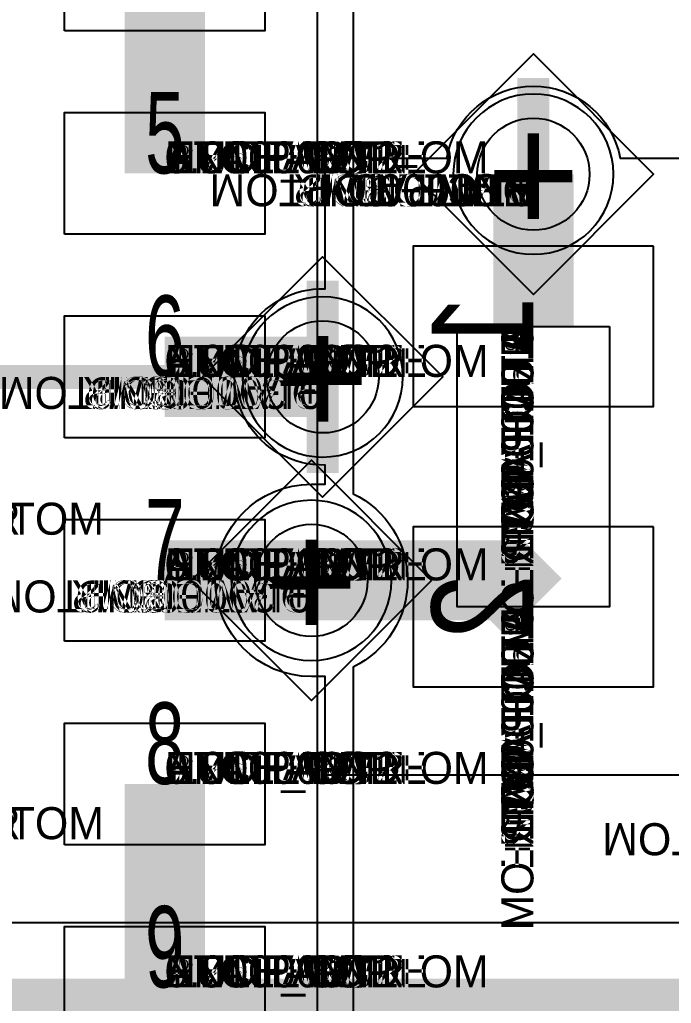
# Model space of a CAD drawing. Extents: x 0 to 323, y 0 to 320.
# Drawn here: x 26.91 to 30.97, y 187.98 to 194.12 of the extents above; entities that cross this region are included whole.
import ezdxf
from ezdxf.enums import TextEntityAlignment as Align

# ---------------------------------------------------------------- set-up
doc = ezdxf.new("R2010")
doc.units = 0
doc.header["$MEASUREMENT"] = 0
doc.layers.get('0').update_dxf_attribs({"linetype": 'CONTINUOUS'})
for name, color, linetype in [('CDN_FIGURES', 7, 'CONTINUOUS'), ('ETCH_BOTTOM', 7, 'CONTINUOUS'), ('ETCH_GND', 3, 'CONTINUOUS'), ('ETCH_INT1', 4, 'CONTINUOUS'), ('ETCH_INT2', 5, 'CONTINUOUS'), ('ETCH_PWR', 6, 'CONTINUOUS'), ('ETCH_TOP', 2, 'CONTINUOUS'), ('MANUFACTURING_NCLEGEND-1-6', 8, 'CONTINUOUS'), ('PACKAGE_GEOMETRY_ASSEMBLY_TOP', 11, 'CONTINUOUS'), ('PACKAGE_GEOMETRY_PIN_NUMBER', 9, 'CONTINUOUS')]:
    doc.layers.add(name, color=color, linetype=linetype)

# ---------------------------------------------------------------- blocks, each defined once
blk = doc.blocks.new('PAD_INFO')
for tag in ['SHAPE_TYPE', 'PAD_HEIGHT', 'PAD_LAYER', 'PAD_TYPE', 'PAD_WIDTH']:
    blk.add_attdef(tag, (0, 0), '', height=0.2)
at = {"flags": 2}
blk.add_attdef('CDN_TYPE', (0, 0), '', height=0.2, dxfattribs=at)
blk = doc.blocks.new('DRILL_INFO')
at = {"flags": 2}
blk.add_attdef('CDN_TYPE', (0, 0), '', height=0.2, dxfattribs=at)
for tag in ['FSHAPE', 'FCHAR', 'DRILL_HEIGHT', 'DIAMETER', 'PLATED', 'DRILL_WIDTH']:
    blk.add_attdef(tag, (0, 0), '', height=0.2)
blk = doc.blocks.new('VIA0700X0300')
at = {"layer": 'ETCH_BOTTOM'}
blk.add_circle((0, 0), 0.35, dxfattribs=at)
at = {"layer": 'ETCH_GND'}
blk.add_circle((0, 0), 0.35, dxfattribs=at)
at = {"layer": 'ETCH_INT1'}
blk.add_circle((0, 0), 0.35, dxfattribs=at)
at = {"layer": 'ETCH_INT2'}
blk.add_circle((0, 0), 0.35, dxfattribs=at)
at = {"layer": 'ETCH_PWR'}
blk.add_circle((0, 0), 0.35, dxfattribs=at)
at = {"layer": 'ETCH_TOP'}
blk.add_circle((0, 0), 0.35, dxfattribs=at)
ref = blk.add_blockref('PAD_INFO', (0, 0))
ref.add_attrib('PAD_LAYER', 'ETCH_TOP', (0, 0), dxfattribs={"height": 0.2})
ref.add_attrib('SHAPE_TYPE', 'NULL', (0, 0), dxfattribs={"height": 0.2})
ref.add_attrib('PAD_TYPE', 'ANTIPAD', (0, 0), dxfattribs={"height": 0.2})
ref.add_attrib('PAD_WIDTH', '0.000000', (0, 0), dxfattribs={"height": 0.2})
ref.add_attrib('PAD_HEIGHT', '0.000000', (0, 0), dxfattribs={"height": 0.2})
ref = blk.add_blockref('PAD_INFO', (0, 0))
ref.add_attrib('PAD_LAYER', 'ETCH_GND', (0, 0), dxfattribs={"height": 0.2})
ref.add_attrib('SHAPE_TYPE', 'NULL', (0, 0), dxfattribs={"height": 0.2})
ref.add_attrib('PAD_TYPE', 'ANTIPAD', (0, 0), dxfattribs={"height": 0.2})
ref.add_attrib('PAD_WIDTH', '0.000000', (0, 0), dxfattribs={"height": 0.2})
ref.add_attrib('PAD_HEIGHT', '0.000000', (0, 0), dxfattribs={"height": 0.2})
ref = blk.add_blockref('PAD_INFO', (0, 0))
ref.add_attrib('PAD_LAYER', 'ETCH_INT1', (0, 0), dxfattribs={"height": 0.2})
ref.add_attrib('SHAPE_TYPE', 'NULL', (0, 0), dxfattribs={"height": 0.2})
ref.add_attrib('PAD_TYPE', 'ANTIPAD', (0, 0), dxfattribs={"height": 0.2})
ref.add_attrib('PAD_WIDTH', '0.000000', (0, 0), dxfattribs={"height": 0.2})
ref.add_attrib('PAD_HEIGHT', '0.000000', (0, 0), dxfattribs={"height": 0.2})
ref = blk.add_blockref('PAD_INFO', (0, 0))
ref.add_attrib('PAD_LAYER', 'ETCH_INT2', (0, 0), dxfattribs={"height": 0.2})
ref.add_attrib('SHAPE_TYPE', 'NULL', (0, 0), dxfattribs={"height": 0.2})
ref.add_attrib('PAD_TYPE', 'ANTIPAD', (0, 0), dxfattribs={"height": 0.2})
ref.add_attrib('PAD_WIDTH', '0.000000', (0, 0), dxfattribs={"height": 0.2})
ref.add_attrib('PAD_HEIGHT', '0.000000', (0, 0), dxfattribs={"height": 0.2})
ref = blk.add_blockref('PAD_INFO', (0, 0))
ref.add_attrib('PAD_LAYER', 'ETCH_PWR', (0, 0), dxfattribs={"height": 0.2})
ref.add_attrib('SHAPE_TYPE', 'NULL', (0, 0), dxfattribs={"height": 0.2})
ref.add_attrib('PAD_TYPE', 'ANTIPAD', (0, 0), dxfattribs={"height": 0.2})
ref.add_attrib('PAD_WIDTH', '0.000000', (0, 0), dxfattribs={"height": 0.2})
ref.add_attrib('PAD_HEIGHT', '0.000000', (0, 0), dxfattribs={"height": 0.2})
ref = blk.add_blockref('PAD_INFO', (0, 0))
ref.add_attrib('PAD_LAYER', 'ETCH_BOTTOM', (0, 0), dxfattribs={"height": 0.2})
ref.add_attrib('SHAPE_TYPE', 'NULL', (0, 0), dxfattribs={"height": 0.2})
ref.add_attrib('PAD_TYPE', 'ANTIPAD', (0, 0), dxfattribs={"height": 0.2})
ref.add_attrib('PAD_WIDTH', '0.000000', (0, 0), dxfattribs={"height": 0.2})
ref.add_attrib('PAD_HEIGHT', '0.000000', (0, 0), dxfattribs={"height": 0.2})
ref = blk.add_blockref('PAD_INFO', (0, 0))
ref.add_attrib('PAD_LAYER', 'ETCH_TOP', (0, 0), dxfattribs={"height": 0.2})
ref.add_attrib('SHAPE_TYPE', 'NULL', (0, 0), dxfattribs={"height": 0.2})
ref.add_attrib('PAD_TYPE', 'THERMAL', (0, 0), dxfattribs={"height": 0.2})
ref.add_attrib('PAD_WIDTH', '0.000000', (0, 0), dxfattribs={"height": 0.2})
ref.add_attrib('PAD_HEIGHT', '0.000000', (0, 0), dxfattribs={"height": 0.2})
ref = blk.add_blockref('PAD_INFO', (0, 0))
ref.add_attrib('PAD_LAYER', 'ETCH_GND', (0, 0), dxfattribs={"height": 0.2})
ref.add_attrib('SHAPE_TYPE', 'NULL', (0, 0), dxfattribs={"height": 0.2})
ref.add_attrib('PAD_TYPE', 'THERMAL', (0, 0), dxfattribs={"height": 0.2})
ref.add_attrib('PAD_WIDTH', '0.000000', (0, 0), dxfattribs={"height": 0.2})
ref.add_attrib('PAD_HEIGHT', '0.000000', (0, 0), dxfattribs={"height": 0.2})
ref = blk.add_blockref('PAD_INFO', (0, 0))
ref.add_attrib('PAD_LAYER', 'ETCH_INT1', (0, 0), dxfattribs={"height": 0.2})
ref.add_attrib('SHAPE_TYPE', 'NULL', (0, 0), dxfattribs={"height": 0.2})
ref.add_attrib('PAD_TYPE', 'THERMAL', (0, 0), dxfattribs={"height": 0.2})
ref.add_attrib('PAD_WIDTH', '0.000000', (0, 0), dxfattribs={"height": 0.2})
ref.add_attrib('PAD_HEIGHT', '0.000000', (0, 0), dxfattribs={"height": 0.2})
ref = blk.add_blockref('PAD_INFO', (0, 0))
ref.add_attrib('PAD_LAYER', 'ETCH_INT2', (0, 0), dxfattribs={"height": 0.2})
ref.add_attrib('SHAPE_TYPE', 'NULL', (0, 0), dxfattribs={"height": 0.2})
ref.add_attrib('PAD_TYPE', 'THERMAL', (0, 0), dxfattribs={"height": 0.2})
ref.add_attrib('PAD_WIDTH', '0.000000', (0, 0), dxfattribs={"height": 0.2})
ref.add_attrib('PAD_HEIGHT', '0.000000', (0, 0), dxfattribs={"height": 0.2})
ref = blk.add_blockref('PAD_INFO', (0, 0))
ref.add_attrib('PAD_LAYER', 'ETCH_PWR', (0, 0), dxfattribs={"height": 0.2})
ref.add_attrib('SHAPE_TYPE', 'NULL', (0, 0), dxfattribs={"height": 0.2})
ref.add_attrib('PAD_TYPE', 'THERMAL', (0, 0), dxfattribs={"height": 0.2})
ref.add_attrib('PAD_WIDTH', '0.000000', (0, 0), dxfattribs={"height": 0.2})
ref.add_attrib('PAD_HEIGHT', '0.000000', (0, 0), dxfattribs={"height": 0.2})
ref = blk.add_blockref('PAD_INFO', (0, 0))
ref.add_attrib('PAD_LAYER', 'ETCH_BOTTOM', (0, 0), dxfattribs={"height": 0.2})
ref.add_attrib('SHAPE_TYPE', 'NULL', (0, 0), dxfattribs={"height": 0.2})
ref.add_attrib('PAD_TYPE', 'THERMAL', (0, 0), dxfattribs={"height": 0.2})
ref.add_attrib('PAD_WIDTH', '0.000000', (0, 0), dxfattribs={"height": 0.2})
ref.add_attrib('PAD_HEIGHT', '0.000000', (0, 0), dxfattribs={"height": 0.2})
ref = blk.add_blockref('PAD_INFO', (0, 0))
ref.add_attrib('PAD_LAYER', 'ETCH_TOP', (0, 0), dxfattribs={"height": 0.2})
ref.add_attrib('SHAPE_TYPE', 'CIRCLE', (0, 0), dxfattribs={"height": 0.2})
ref.add_attrib('PAD_TYPE', 'REGULAR', (0, 0), dxfattribs={"height": 0.2})
ref.add_attrib('PAD_WIDTH', '0.700000', (0, 0), dxfattribs={"height": 0.2})
ref.add_attrib('PAD_HEIGHT', '0.700000', (0, 0), dxfattribs={"height": 0.2})
ref = blk.add_blockref('PAD_INFO', (0, 0))
ref.add_attrib('PAD_LAYER', 'ETCH_GND', (0, 0), dxfattribs={"height": 0.2})
ref.add_attrib('SHAPE_TYPE', 'CIRCLE', (0, 0), dxfattribs={"height": 0.2})
ref.add_attrib('PAD_TYPE', 'REGULAR', (0, 0), dxfattribs={"height": 0.2})
ref.add_attrib('PAD_WIDTH', '0.700000', (0, 0), dxfattribs={"height": 0.2})
ref.add_attrib('PAD_HEIGHT', '0.700000', (0, 0), dxfattribs={"height": 0.2})
ref = blk.add_blockref('PAD_INFO', (0, 0))
ref.add_attrib('PAD_LAYER', 'ETCH_INT1', (0, 0), dxfattribs={"height": 0.2})
ref.add_attrib('SHAPE_TYPE', 'CIRCLE', (0, 0), dxfattribs={"height": 0.2})
ref.add_attrib('PAD_TYPE', 'REGULAR', (0, 0), dxfattribs={"height": 0.2})
ref.add_attrib('PAD_WIDTH', '0.700000', (0, 0), dxfattribs={"height": 0.2})
ref.add_attrib('PAD_HEIGHT', '0.700000', (0, 0), dxfattribs={"height": 0.2})
ref = blk.add_blockref('PAD_INFO', (0, 0))
ref.add_attrib('PAD_LAYER', 'ETCH_INT2', (0, 0), dxfattribs={"height": 0.2})
ref.add_attrib('SHAPE_TYPE', 'CIRCLE', (0, 0), dxfattribs={"height": 0.2})
ref.add_attrib('PAD_TYPE', 'REGULAR', (0, 0), dxfattribs={"height": 0.2})
ref.add_attrib('PAD_WIDTH', '0.700000', (0, 0), dxfattribs={"height": 0.2})
ref.add_attrib('PAD_HEIGHT', '0.700000', (0, 0), dxfattribs={"height": 0.2})
ref = blk.add_blockref('PAD_INFO', (0, 0))
ref.add_attrib('PAD_LAYER', 'ETCH_PWR', (0, 0), dxfattribs={"height": 0.2})
ref.add_attrib('SHAPE_TYPE', 'CIRCLE', (0, 0), dxfattribs={"height": 0.2})
ref.add_attrib('PAD_TYPE', 'REGULAR', (0, 0), dxfattribs={"height": 0.2})
ref.add_attrib('PAD_WIDTH', '0.700000', (0, 0), dxfattribs={"height": 0.2})
ref.add_attrib('PAD_HEIGHT', '0.700000', (0, 0), dxfattribs={"height": 0.2})
ref = blk.add_blockref('PAD_INFO', (0, 0))
ref.add_attrib('PAD_LAYER', 'ETCH_BOTTOM', (0, 0), dxfattribs={"height": 0.2})
ref.add_attrib('SHAPE_TYPE', 'CIRCLE', (0, 0), dxfattribs={"height": 0.2})
ref.add_attrib('PAD_TYPE', 'REGULAR', (0, 0), dxfattribs={"height": 0.2})
ref.add_attrib('PAD_WIDTH', '0.700000', (0, 0), dxfattribs={"height": 0.2})
ref.add_attrib('PAD_HEIGHT', '0.700000', (0, 0), dxfattribs={"height": 0.2})
ref = blk.add_blockref('DRILL_INFO', (0, 0))
ref.add_attrib('DIAMETER', '0.300000', (0, 0), dxfattribs={"height": 0.2})
ref.add_attrib('PLATED', 'PLATED', (0, 0), dxfattribs={"height": 0.2})
ref.add_attrib('FSHAPE', 'DIAMOND', (0, 0), dxfattribs={"height": 0.2})
ref.add_attrib('FCHAR', '+', (0, 0), dxfattribs={"height": 0.2})
ref.add_attrib('DRILL_WIDTH', '1.500000', (0, 0), dxfattribs={"height": 0.2})
ref.add_attrib('DRILL_HEIGHT', '1.500000', (0, 0), dxfattribs={"height": 0.2})
for tag in ['CDN_TYPE', 'PIN']:
    blk.add_attdef(tag, (0, 0), '', height=0.2)
at = {"flags": 2}
for tag in ['PSTKNAME', 'BBV']:
    blk.add_attdef(tag, (0, 0), '', height=0.2, dxfattribs=at)
blk = doc.blocks.new('FIGURE_DIAMOND')
at = {"layer": 'CDN_FIGURES'}
blk.add_lwpolyline([(-0.5, 0), (0, 0.5), (0.5, 0), (0, -0.5)], close=True, dxfattribs=at)
blk = doc.blocks.new('RC1000X1500TS')
at = {"layer": 'ETCH_TOP'}
blk.add_lwpolyline([(-0.5, -0.75), (-0.5, 0.75), (0.5, 0.75), (0.5, -0.75)], close=True, dxfattribs=at)
ref = blk.add_blockref('PAD_INFO', (0, 0))
ref.add_attrib('PAD_LAYER', 'ETCH_TOP', (0, 0), dxfattribs={"height": 0.2})
ref.add_attrib('SHAPE_TYPE', 'NULL', (0, 0), dxfattribs={"height": 0.2})
ref.add_attrib('PAD_TYPE', 'ANTIPAD', (0, 0), dxfattribs={"height": 0.2})
ref.add_attrib('PAD_WIDTH', '0.000000', (0, 0), dxfattribs={"height": 0.2})
ref.add_attrib('PAD_HEIGHT', '0.000000', (0, 0), dxfattribs={"height": 0.2})
ref = blk.add_blockref('PAD_INFO', (0, 0))
ref.add_attrib('PAD_LAYER', 'ETCH_GND', (0, 0), dxfattribs={"height": 0.2})
ref.add_attrib('SHAPE_TYPE', 'NULL', (0, 0), dxfattribs={"height": 0.2})
ref.add_attrib('PAD_TYPE', 'ANTIPAD', (0, 0), dxfattribs={"height": 0.2})
ref.add_attrib('PAD_WIDTH', '0.000000', (0, 0), dxfattribs={"height": 0.2})
ref.add_attrib('PAD_HEIGHT', '0.000000', (0, 0), dxfattribs={"height": 0.2})
ref = blk.add_blockref('PAD_INFO', (0, 0))
ref.add_attrib('PAD_LAYER', 'ETCH_INT1', (0, 0), dxfattribs={"height": 0.2})
ref.add_attrib('SHAPE_TYPE', 'NULL', (0, 0), dxfattribs={"height": 0.2})
ref.add_attrib('PAD_TYPE', 'ANTIPAD', (0, 0), dxfattribs={"height": 0.2})
ref.add_attrib('PAD_WIDTH', '0.000000', (0, 0), dxfattribs={"height": 0.2})
ref.add_attrib('PAD_HEIGHT', '0.000000', (0, 0), dxfattribs={"height": 0.2})
ref = blk.add_blockref('PAD_INFO', (0, 0))
ref.add_attrib('PAD_LAYER', 'ETCH_INT2', (0, 0), dxfattribs={"height": 0.2})
ref.add_attrib('SHAPE_TYPE', 'NULL', (0, 0), dxfattribs={"height": 0.2})
ref.add_attrib('PAD_TYPE', 'ANTIPAD', (0, 0), dxfattribs={"height": 0.2})
ref.add_attrib('PAD_WIDTH', '0.000000', (0, 0), dxfattribs={"height": 0.2})
ref.add_attrib('PAD_HEIGHT', '0.000000', (0, 0), dxfattribs={"height": 0.2})
ref = blk.add_blockref('PAD_INFO', (0, 0))
ref.add_attrib('PAD_LAYER', 'ETCH_PWR', (0, 0), dxfattribs={"height": 0.2})
ref.add_attrib('SHAPE_TYPE', 'NULL', (0, 0), dxfattribs={"height": 0.2})
ref.add_attrib('PAD_TYPE', 'ANTIPAD', (0, 0), dxfattribs={"height": 0.2})
ref.add_attrib('PAD_WIDTH', '0.000000', (0, 0), dxfattribs={"height": 0.2})
ref.add_attrib('PAD_HEIGHT', '0.000000', (0, 0), dxfattribs={"height": 0.2})
ref = blk.add_blockref('PAD_INFO', (0, 0))
ref.add_attrib('PAD_LAYER', 'ETCH_BOTTOM', (0, 0), dxfattribs={"height": 0.2})
ref.add_attrib('SHAPE_TYPE', 'NULL', (0, 0), dxfattribs={"height": 0.2})
ref.add_attrib('PAD_TYPE', 'ANTIPAD', (0, 0), dxfattribs={"height": 0.2})
ref.add_attrib('PAD_WIDTH', '0.000000', (0, 0), dxfattribs={"height": 0.2})
ref.add_attrib('PAD_HEIGHT', '0.000000', (0, 0), dxfattribs={"height": 0.2})
ref = blk.add_blockref('PAD_INFO', (0, 0))
ref.add_attrib('PAD_LAYER', 'ETCH_TOP', (0, 0), dxfattribs={"height": 0.2})
ref.add_attrib('SHAPE_TYPE', 'NULL', (0, 0), dxfattribs={"height": 0.2})
ref.add_attrib('PAD_TYPE', 'THERMAL', (0, 0), dxfattribs={"height": 0.2})
ref.add_attrib('PAD_WIDTH', '0.000000', (0, 0), dxfattribs={"height": 0.2})
ref.add_attrib('PAD_HEIGHT', '0.000000', (0, 0), dxfattribs={"height": 0.2})
ref = blk.add_blockref('PAD_INFO', (0, 0))
ref.add_attrib('PAD_LAYER', 'ETCH_GND', (0, 0), dxfattribs={"height": 0.2})
ref.add_attrib('SHAPE_TYPE', 'NULL', (0, 0), dxfattribs={"height": 0.2})
ref.add_attrib('PAD_TYPE', 'THERMAL', (0, 0), dxfattribs={"height": 0.2})
ref.add_attrib('PAD_WIDTH', '0.000000', (0, 0), dxfattribs={"height": 0.2})
ref.add_attrib('PAD_HEIGHT', '0.000000', (0, 0), dxfattribs={"height": 0.2})
ref = blk.add_blockref('PAD_INFO', (0, 0))
ref.add_attrib('PAD_LAYER', 'ETCH_INT1', (0, 0), dxfattribs={"height": 0.2})
ref.add_attrib('SHAPE_TYPE', 'NULL', (0, 0), dxfattribs={"height": 0.2})
ref.add_attrib('PAD_TYPE', 'THERMAL', (0, 0), dxfattribs={"height": 0.2})
ref.add_attrib('PAD_WIDTH', '0.000000', (0, 0), dxfattribs={"height": 0.2})
ref.add_attrib('PAD_HEIGHT', '0.000000', (0, 0), dxfattribs={"height": 0.2})
ref = blk.add_blockref('PAD_INFO', (0, 0))
ref.add_attrib('PAD_LAYER', 'ETCH_INT2', (0, 0), dxfattribs={"height": 0.2})
ref.add_attrib('SHAPE_TYPE', 'NULL', (0, 0), dxfattribs={"height": 0.2})
ref.add_attrib('PAD_TYPE', 'THERMAL', (0, 0), dxfattribs={"height": 0.2})
ref.add_attrib('PAD_WIDTH', '0.000000', (0, 0), dxfattribs={"height": 0.2})
ref.add_attrib('PAD_HEIGHT', '0.000000', (0, 0), dxfattribs={"height": 0.2})
ref = blk.add_blockref('PAD_INFO', (0, 0))
ref.add_attrib('PAD_LAYER', 'ETCH_PWR', (0, 0), dxfattribs={"height": 0.2})
ref.add_attrib('SHAPE_TYPE', 'NULL', (0, 0), dxfattribs={"height": 0.2})
ref.add_attrib('PAD_TYPE', 'THERMAL', (0, 0), dxfattribs={"height": 0.2})
ref.add_attrib('PAD_WIDTH', '0.000000', (0, 0), dxfattribs={"height": 0.2})
ref.add_attrib('PAD_HEIGHT', '0.000000', (0, 0), dxfattribs={"height": 0.2})
ref = blk.add_blockref('PAD_INFO', (0, 0))
ref.add_attrib('PAD_LAYER', 'ETCH_BOTTOM', (0, 0), dxfattribs={"height": 0.2})
ref.add_attrib('SHAPE_TYPE', 'NULL', (0, 0), dxfattribs={"height": 0.2})
ref.add_attrib('PAD_TYPE', 'THERMAL', (0, 0), dxfattribs={"height": 0.2})
ref.add_attrib('PAD_WIDTH', '0.000000', (0, 0), dxfattribs={"height": 0.2})
ref.add_attrib('PAD_HEIGHT', '0.000000', (0, 0), dxfattribs={"height": 0.2})
ref = blk.add_blockref('PAD_INFO', (0, 0))
ref.add_attrib('PAD_LAYER', 'ETCH_GND', (0, 0), dxfattribs={"height": 0.2})
ref.add_attrib('SHAPE_TYPE', 'NULL', (0, 0), dxfattribs={"height": 0.2})
ref.add_attrib('PAD_TYPE', 'REGULAR', (0, 0), dxfattribs={"height": 0.2})
ref.add_attrib('PAD_WIDTH', '0.000000', (0, 0), dxfattribs={"height": 0.2})
ref.add_attrib('PAD_HEIGHT', '0.000000', (0, 0), dxfattribs={"height": 0.2})
ref = blk.add_blockref('PAD_INFO', (0, 0))
ref.add_attrib('PAD_LAYER', 'ETCH_INT1', (0, 0), dxfattribs={"height": 0.2})
ref.add_attrib('SHAPE_TYPE', 'NULL', (0, 0), dxfattribs={"height": 0.2})
ref.add_attrib('PAD_TYPE', 'REGULAR', (0, 0), dxfattribs={"height": 0.2})
ref.add_attrib('PAD_WIDTH', '0.000000', (0, 0), dxfattribs={"height": 0.2})
ref.add_attrib('PAD_HEIGHT', '0.000000', (0, 0), dxfattribs={"height": 0.2})
ref = blk.add_blockref('PAD_INFO', (0, 0))
ref.add_attrib('PAD_LAYER', 'ETCH_INT2', (0, 0), dxfattribs={"height": 0.2})
ref.add_attrib('SHAPE_TYPE', 'NULL', (0, 0), dxfattribs={"height": 0.2})
ref.add_attrib('PAD_TYPE', 'REGULAR', (0, 0), dxfattribs={"height": 0.2})
ref.add_attrib('PAD_WIDTH', '0.000000', (0, 0), dxfattribs={"height": 0.2})
ref.add_attrib('PAD_HEIGHT', '0.000000', (0, 0), dxfattribs={"height": 0.2})
ref = blk.add_blockref('PAD_INFO', (0, 0))
ref.add_attrib('PAD_LAYER', 'ETCH_PWR', (0, 0), dxfattribs={"height": 0.2})
ref.add_attrib('SHAPE_TYPE', 'NULL', (0, 0), dxfattribs={"height": 0.2})
ref.add_attrib('PAD_TYPE', 'REGULAR', (0, 0), dxfattribs={"height": 0.2})
ref.add_attrib('PAD_WIDTH', '0.000000', (0, 0), dxfattribs={"height": 0.2})
ref.add_attrib('PAD_HEIGHT', '0.000000', (0, 0), dxfattribs={"height": 0.2})
ref = blk.add_blockref('PAD_INFO', (0, 0))
ref.add_attrib('PAD_LAYER', 'ETCH_BOTTOM', (0, 0), dxfattribs={"height": 0.2})
ref.add_attrib('SHAPE_TYPE', 'NULL', (0, 0), dxfattribs={"height": 0.2})
ref.add_attrib('PAD_TYPE', 'REGULAR', (0, 0), dxfattribs={"height": 0.2})
ref.add_attrib('PAD_WIDTH', '0.000000', (0, 0), dxfattribs={"height": 0.2})
ref.add_attrib('PAD_HEIGHT', '0.000000', (0, 0), dxfattribs={"height": 0.2})
ref = blk.add_blockref('DRILL_INFO', (0, 0))
ref.add_attrib('DIAMETER', '0.000000', (0, 0), dxfattribs={"height": 0.2})
ref.add_attrib('PLATED', 'PLATED', (0, 0), dxfattribs={"height": 0.2})
ref.add_attrib('FSHAPE', 'NULL', (0, 0), dxfattribs={"height": 0.2})
ref.add_attrib('DRILL_WIDTH', '0.000000', (0, 0), dxfattribs={"height": 0.2})
ref.add_attrib('DRILL_HEIGHT', '0.000000', (0, 0), dxfattribs={"height": 0.2})
ref = blk.add_blockref('PAD_INFO', (0, 0))
ref.add_attrib('PAD_LAYER', 'ETCH_TOP', (0, 0), dxfattribs={"height": 0.2})
ref.add_attrib('SHAPE_TYPE', 'RECTANGLE', (0, 0), dxfattribs={"height": 0.2})
ref.add_attrib('PAD_TYPE', 'REGULAR', (0, 0), dxfattribs={"height": 0.2})
ref.add_attrib('PAD_WIDTH', '1.000000', (0, 0), dxfattribs={"height": 0.2})
ref.add_attrib('PAD_HEIGHT', '1.500000', (0, 0), dxfattribs={"height": 0.2})
for tag in ['CDN_TYPE', 'PIN']:
    blk.add_attdef(tag, (0, 0), '', height=0.2)
at = {"flags": 2}
for tag in ['PSTKNAME', 'BBV']:
    blk.add_attdef(tag, (0, 0), '', height=0.2, dxfattribs=at)
blk = doc.blocks.new('F56')
at = {"layer": 'PACKAGE_GEOMETRY_ASSEMBLY_TOP'}
blk.add_lwpolyline([(0, -0.475), (1.75, -0.475), (1.75, 0.475), (0, 0.475)], close=True, dxfattribs=at)
at = {"layer": 'ETCH_TOP'}
ref = blk.add_blockref('RC1000X1500TS', (0, 0), dxfattribs=at)
ref.add_attrib('CDN_TYPE', 'PIN', (0, 0), dxfattribs={"height": 0.2})
ref.add_attrib('PIN', '1', (0, 0), dxfattribs={"height": 0.2})
ref = blk.add_blockref('RC1000X1500TS', (1.75, 0), dxfattribs=at)
ref.add_attrib('CDN_TYPE', 'PIN', (0, 0), dxfattribs={"height": 0.2})
ref.add_attrib('PIN', '2', (0, 0), dxfattribs={"height": 0.2})
at = {"flags": 2}
for tag in ['SYMBOL_TYPE', 'CDN_TYPE', 'REFDES']:
    blk.add_attdef(tag, (0, 0), '', height=0.2, dxfattribs=at)
blk = doc.blocks.new('RC1250X0760TS')
at = {"layer": 'ETCH_TOP'}
blk.add_lwpolyline([(-0.625, -0.38), (-0.625, 0.38), (0.625, 0.38), (0.625, -0.38)], close=True, dxfattribs=at)
ref = blk.add_blockref('PAD_INFO', (0, 0))
ref.add_attrib('PAD_LAYER', 'ETCH_TOP', (0, 0), dxfattribs={"height": 0.2})
ref.add_attrib('SHAPE_TYPE', 'NULL', (0, 0), dxfattribs={"height": 0.2})
ref.add_attrib('PAD_TYPE', 'ANTIPAD', (0, 0), dxfattribs={"height": 0.2})
ref.add_attrib('PAD_WIDTH', '0.000000', (0, 0), dxfattribs={"height": 0.2})
ref.add_attrib('PAD_HEIGHT', '0.000000', (0, 0), dxfattribs={"height": 0.2})
ref = blk.add_blockref('PAD_INFO', (0, 0))
ref.add_attrib('PAD_LAYER', 'ETCH_GND', (0, 0), dxfattribs={"height": 0.2})
ref.add_attrib('SHAPE_TYPE', 'NULL', (0, 0), dxfattribs={"height": 0.2})
ref.add_attrib('PAD_TYPE', 'ANTIPAD', (0, 0), dxfattribs={"height": 0.2})
ref.add_attrib('PAD_WIDTH', '0.000000', (0, 0), dxfattribs={"height": 0.2})
ref.add_attrib('PAD_HEIGHT', '0.000000', (0, 0), dxfattribs={"height": 0.2})
ref = blk.add_blockref('PAD_INFO', (0, 0))
ref.add_attrib('PAD_LAYER', 'ETCH_INT1', (0, 0), dxfattribs={"height": 0.2})
ref.add_attrib('SHAPE_TYPE', 'NULL', (0, 0), dxfattribs={"height": 0.2})
ref.add_attrib('PAD_TYPE', 'ANTIPAD', (0, 0), dxfattribs={"height": 0.2})
ref.add_attrib('PAD_WIDTH', '0.000000', (0, 0), dxfattribs={"height": 0.2})
ref.add_attrib('PAD_HEIGHT', '0.000000', (0, 0), dxfattribs={"height": 0.2})
ref = blk.add_blockref('PAD_INFO', (0, 0))
ref.add_attrib('PAD_LAYER', 'ETCH_INT2', (0, 0), dxfattribs={"height": 0.2})
ref.add_attrib('SHAPE_TYPE', 'NULL', (0, 0), dxfattribs={"height": 0.2})
ref.add_attrib('PAD_TYPE', 'ANTIPAD', (0, 0), dxfattribs={"height": 0.2})
ref.add_attrib('PAD_WIDTH', '0.000000', (0, 0), dxfattribs={"height": 0.2})
ref.add_attrib('PAD_HEIGHT', '0.000000', (0, 0), dxfattribs={"height": 0.2})
ref = blk.add_blockref('PAD_INFO', (0, 0))
ref.add_attrib('PAD_LAYER', 'ETCH_PWR', (0, 0), dxfattribs={"height": 0.2})
ref.add_attrib('SHAPE_TYPE', 'NULL', (0, 0), dxfattribs={"height": 0.2})
ref.add_attrib('PAD_TYPE', 'ANTIPAD', (0, 0), dxfattribs={"height": 0.2})
ref.add_attrib('PAD_WIDTH', '0.000000', (0, 0), dxfattribs={"height": 0.2})
ref.add_attrib('PAD_HEIGHT', '0.000000', (0, 0), dxfattribs={"height": 0.2})
ref = blk.add_blockref('PAD_INFO', (0, 0))
ref.add_attrib('PAD_LAYER', 'ETCH_BOTTOM', (0, 0), dxfattribs={"height": 0.2})
ref.add_attrib('SHAPE_TYPE', 'NULL', (0, 0), dxfattribs={"height": 0.2})
ref.add_attrib('PAD_TYPE', 'ANTIPAD', (0, 0), dxfattribs={"height": 0.2})
ref.add_attrib('PAD_WIDTH', '0.000000', (0, 0), dxfattribs={"height": 0.2})
ref.add_attrib('PAD_HEIGHT', '0.000000', (0, 0), dxfattribs={"height": 0.2})
ref = blk.add_blockref('PAD_INFO', (0, 0))
ref.add_attrib('PAD_LAYER', 'ETCH_TOP', (0, 0), dxfattribs={"height": 0.2})
ref.add_attrib('SHAPE_TYPE', 'NULL', (0, 0), dxfattribs={"height": 0.2})
ref.add_attrib('PAD_TYPE', 'THERMAL', (0, 0), dxfattribs={"height": 0.2})
ref.add_attrib('PAD_WIDTH', '0.000000', (0, 0), dxfattribs={"height": 0.2})
ref.add_attrib('PAD_HEIGHT', '0.000000', (0, 0), dxfattribs={"height": 0.2})
ref = blk.add_blockref('PAD_INFO', (0, 0))
ref.add_attrib('PAD_LAYER', 'ETCH_GND', (0, 0), dxfattribs={"height": 0.2})
ref.add_attrib('SHAPE_TYPE', 'NULL', (0, 0), dxfattribs={"height": 0.2})
ref.add_attrib('PAD_TYPE', 'THERMAL', (0, 0), dxfattribs={"height": 0.2})
ref.add_attrib('PAD_WIDTH', '0.000000', (0, 0), dxfattribs={"height": 0.2})
ref.add_attrib('PAD_HEIGHT', '0.000000', (0, 0), dxfattribs={"height": 0.2})
ref = blk.add_blockref('PAD_INFO', (0, 0))
ref.add_attrib('PAD_LAYER', 'ETCH_INT1', (0, 0), dxfattribs={"height": 0.2})
ref.add_attrib('SHAPE_TYPE', 'NULL', (0, 0), dxfattribs={"height": 0.2})
ref.add_attrib('PAD_TYPE', 'THERMAL', (0, 0), dxfattribs={"height": 0.2})
ref.add_attrib('PAD_WIDTH', '0.000000', (0, 0), dxfattribs={"height": 0.2})
ref.add_attrib('PAD_HEIGHT', '0.000000', (0, 0), dxfattribs={"height": 0.2})
ref = blk.add_blockref('PAD_INFO', (0, 0))
ref.add_attrib('PAD_LAYER', 'ETCH_INT2', (0, 0), dxfattribs={"height": 0.2})
ref.add_attrib('SHAPE_TYPE', 'NULL', (0, 0), dxfattribs={"height": 0.2})
ref.add_attrib('PAD_TYPE', 'THERMAL', (0, 0), dxfattribs={"height": 0.2})
ref.add_attrib('PAD_WIDTH', '0.000000', (0, 0), dxfattribs={"height": 0.2})
ref.add_attrib('PAD_HEIGHT', '0.000000', (0, 0), dxfattribs={"height": 0.2})
ref = blk.add_blockref('PAD_INFO', (0, 0))
ref.add_attrib('PAD_LAYER', 'ETCH_PWR', (0, 0), dxfattribs={"height": 0.2})
ref.add_attrib('SHAPE_TYPE', 'NULL', (0, 0), dxfattribs={"height": 0.2})
ref.add_attrib('PAD_TYPE', 'THERMAL', (0, 0), dxfattribs={"height": 0.2})
ref.add_attrib('PAD_WIDTH', '0.000000', (0, 0), dxfattribs={"height": 0.2})
ref.add_attrib('PAD_HEIGHT', '0.000000', (0, 0), dxfattribs={"height": 0.2})
ref = blk.add_blockref('PAD_INFO', (0, 0))
ref.add_attrib('PAD_LAYER', 'ETCH_BOTTOM', (0, 0), dxfattribs={"height": 0.2})
ref.add_attrib('SHAPE_TYPE', 'NULL', (0, 0), dxfattribs={"height": 0.2})
ref.add_attrib('PAD_TYPE', 'THERMAL', (0, 0), dxfattribs={"height": 0.2})
ref.add_attrib('PAD_WIDTH', '0.000000', (0, 0), dxfattribs={"height": 0.2})
ref.add_attrib('PAD_HEIGHT', '0.000000', (0, 0), dxfattribs={"height": 0.2})
ref = blk.add_blockref('PAD_INFO', (0, 0))
ref.add_attrib('PAD_LAYER', 'ETCH_TOP', (0, 0), dxfattribs={"height": 0.2})
ref.add_attrib('SHAPE_TYPE', 'RECTANGLE', (0, 0), dxfattribs={"height": 0.2})
ref.add_attrib('PAD_TYPE', 'REGULAR', (0, 0), dxfattribs={"height": 0.2})
ref.add_attrib('PAD_WIDTH', '1.250000', (0, 0), dxfattribs={"height": 0.2})
ref.add_attrib('PAD_HEIGHT', '0.760000', (0, 0), dxfattribs={"height": 0.2})
ref = blk.add_blockref('PAD_INFO', (0, 0))
ref.add_attrib('PAD_LAYER', 'ETCH_GND', (0, 0), dxfattribs={"height": 0.2})
ref.add_attrib('SHAPE_TYPE', 'NULL', (0, 0), dxfattribs={"height": 0.2})
ref.add_attrib('PAD_TYPE', 'REGULAR', (0, 0), dxfattribs={"height": 0.2})
ref.add_attrib('PAD_WIDTH', '0.000000', (0, 0), dxfattribs={"height": 0.2})
ref.add_attrib('PAD_HEIGHT', '0.000000', (0, 0), dxfattribs={"height": 0.2})
ref = blk.add_blockref('PAD_INFO', (0, 0))
ref.add_attrib('PAD_LAYER', 'ETCH_INT1', (0, 0), dxfattribs={"height": 0.2})
ref.add_attrib('SHAPE_TYPE', 'NULL', (0, 0), dxfattribs={"height": 0.2})
ref.add_attrib('PAD_TYPE', 'REGULAR', (0, 0), dxfattribs={"height": 0.2})
ref.add_attrib('PAD_WIDTH', '0.000000', (0, 0), dxfattribs={"height": 0.2})
ref.add_attrib('PAD_HEIGHT', '0.000000', (0, 0), dxfattribs={"height": 0.2})
ref = blk.add_blockref('PAD_INFO', (0, 0))
ref.add_attrib('PAD_LAYER', 'ETCH_INT2', (0, 0), dxfattribs={"height": 0.2})
ref.add_attrib('SHAPE_TYPE', 'NULL', (0, 0), dxfattribs={"height": 0.2})
ref.add_attrib('PAD_TYPE', 'REGULAR', (0, 0), dxfattribs={"height": 0.2})
ref.add_attrib('PAD_WIDTH', '0.000000', (0, 0), dxfattribs={"height": 0.2})
ref.add_attrib('PAD_HEIGHT', '0.000000', (0, 0), dxfattribs={"height": 0.2})
ref = blk.add_blockref('PAD_INFO', (0, 0))
ref.add_attrib('PAD_LAYER', 'ETCH_PWR', (0, 0), dxfattribs={"height": 0.2})
ref.add_attrib('SHAPE_TYPE', 'NULL', (0, 0), dxfattribs={"height": 0.2})
ref.add_attrib('PAD_TYPE', 'REGULAR', (0, 0), dxfattribs={"height": 0.2})
ref.add_attrib('PAD_WIDTH', '0.000000', (0, 0), dxfattribs={"height": 0.2})
ref.add_attrib('PAD_HEIGHT', '0.000000', (0, 0), dxfattribs={"height": 0.2})
ref = blk.add_blockref('PAD_INFO', (0, 0))
ref.add_attrib('PAD_LAYER', 'ETCH_BOTTOM', (0, 0), dxfattribs={"height": 0.2})
ref.add_attrib('SHAPE_TYPE', 'NULL', (0, 0), dxfattribs={"height": 0.2})
ref.add_attrib('PAD_TYPE', 'REGULAR', (0, 0), dxfattribs={"height": 0.2})
ref.add_attrib('PAD_WIDTH', '0.000000', (0, 0), dxfattribs={"height": 0.2})
ref.add_attrib('PAD_HEIGHT', '0.000000', (0, 0), dxfattribs={"height": 0.2})
ref = blk.add_blockref('DRILL_INFO', (0, 0))
ref.add_attrib('DIAMETER', '0.000000', (0, 0), dxfattribs={"height": 0.2})
ref.add_attrib('PLATED', 'PLATED', (0, 0), dxfattribs={"height": 0.2})
ref.add_attrib('FSHAPE', 'NULL', (0, 0), dxfattribs={"height": 0.2})
ref.add_attrib('DRILL_WIDTH', '0.000000', (0, 0), dxfattribs={"height": 0.2})
ref.add_attrib('DRILL_HEIGHT', '0.000000', (0, 0), dxfattribs={"height": 0.2})
for tag in ['CDN_TYPE', 'PIN']:
    blk.add_attdef(tag, (0, 0), '', height=0.2)
at = {"flags": 2}
for tag in ['PSTKNAME', 'BBV']:
    blk.add_attdef(tag, (0, 0), '', height=0.2, dxfattribs=at)
blk = doc.blocks.new('SO-24W')
at = {"layer": 'PACKAGE_GEOMETRY_ASSEMBLY_TOP'}
blk.add_lwpolyline([(-3.8, -7.8), (3.8, -7.8), (3.8, 7.8), (-3.8, 7.8)], close=True, dxfattribs=at)
at = {"layer": 'ETCH_TOP'}
ref = blk.add_blockref('RC1250X0760TS', (-4.75, 5.715), dxfattribs=at)
ref.add_attrib('CDN_TYPE', 'PIN', (0, 0), dxfattribs={"height": 0.2})
ref.add_attrib('PIN', '2', (0, 0), dxfattribs={"height": 0.2})
ref = blk.add_blockref('RC1250X0760TS', (-4.75, 4.445), dxfattribs=at)
ref.add_attrib('CDN_TYPE', 'PIN', (0, 0), dxfattribs={"height": 0.2})
ref.add_attrib('PIN', '3', (0, 0), dxfattribs={"height": 0.2})
ref = blk.add_blockref('RC1250X0760TS', (-4.75, 3.175), dxfattribs=at)
ref.add_attrib('CDN_TYPE', 'PIN', (0, 0), dxfattribs={"height": 0.2})
ref.add_attrib('PIN', '4', (0, 0), dxfattribs={"height": 0.2})
ref = blk.add_blockref('RC1250X0760TS', (-4.75, 1.905), dxfattribs=at)
ref.add_attrib('CDN_TYPE', 'PIN', (0, 0), dxfattribs={"height": 0.2})
ref.add_attrib('PIN', '5', (0, 0), dxfattribs={"height": 0.2})
ref = blk.add_blockref('RC1250X0760TS', (-4.75, 0.635), dxfattribs=at)
ref.add_attrib('CDN_TYPE', 'PIN', (0, 0), dxfattribs={"height": 0.2})
ref.add_attrib('PIN', '6', (0, 0), dxfattribs={"height": 0.2})
ref = blk.add_blockref('RC1250X0760TS', (-4.75, -4.445), dxfattribs=at)
ref.add_attrib('CDN_TYPE', 'PIN', (0, 0), dxfattribs={"height": 0.2})
ref.add_attrib('PIN', '10', (0, 0), dxfattribs={"height": 0.2})
ref = blk.add_blockref('RC1250X0760TS', (-4.75, -3.175), dxfattribs=at)
ref.add_attrib('CDN_TYPE', 'PIN', (0, 0), dxfattribs={"height": 0.2})
ref.add_attrib('PIN', '9', (0, 0), dxfattribs={"height": 0.2})
ref = blk.add_blockref('RC1250X0760TS', (-4.75, -1.905), dxfattribs=at)
ref.add_attrib('CDN_TYPE', 'PIN', (0, 0), dxfattribs={"height": 0.2})
ref.add_attrib('PIN', '8', (0, 0), dxfattribs={"height": 0.2})
ref = blk.add_blockref('RC1250X0760TS', (-4.75, -0.635), dxfattribs=at)
ref.add_attrib('CDN_TYPE', 'PIN', (0, 0), dxfattribs={"height": 0.2})
ref.add_attrib('PIN', '7', (0, 0), dxfattribs={"height": 0.2})
at = {"flags": 2}
for tag in ['SYMBOL_TYPE', 'CDN_TYPE', 'REFDES']:
    blk.add_attdef(tag, (0, 0), '', height=0.2, dxfattribs=at)

msp = doc.modelspace()

# ---------------------------------------------------------------- linework, layer by layer
at = {"layer": 'ETCH_BOTTOM'}
for points, format in [([(30.1126, 193.1555, 0.2, 0.2, 0), (30.1126, 193.7563, 0.2, 0.2, 0)], "xyseb"), ([(31.2625, 189.4054), (28.8125, 189.4054), (28.8125, 190.0204), (28.7276, 190.0204, -1), (28.7276, 191.2206), (28.8125, 191.2206), (28.8125, 191.3406, -1.027463), (28.8125, 192.4404), (28.8125, 193.2556), (29.5717, 193.2556, -0.831918), (30.6535, 193.2556), (31.4127, 193.2556)], "xyb"), ([(30.1126, 192.2055, 0.5, 0.5, 0), (30.1126, 193.1555, 0.5, 0.5, 0)], "xyseb"), ([(28.7976, 191.8905, 0.2, 0.2, 0), (28.7976, 192.4913, 0.2, 0.2, 0)], "xyseb"), ([(28.7976, 191.2897, 0.2, 0.2, 0), (28.7976, 191.8905, 0.2, 0.2, 0)], "xyseb"), ([(28.7276, 190.6205, 0.5, 0.5, 0), (29.9476, 190.6205, 0.5, 0.5, 0), (30.1126, 190.4555, 0.5, 0.5, 0)], "xyseb")]:
    msp.add_lwpolyline(points, format=format, dxfattribs=at)
at = {"layer": 'ETCH_GND'}
msp.add_lwpolyline([(29.2277, 190.6205, 1), (28.2275, 190.6205, 1)], format="xyb", close=True, dxfattribs=at)
at = {"layer": 'ETCH_INT1'}
for points in [[(30.6127, 193.1555, 1), (29.6125, 193.1555, 1)], [(29.2977, 191.8905, 1), (28.2975, 191.8905, 1)], [(29.2277, 190.6205, 1), (28.2275, 190.6205, 1)]]:
    msp.add_lwpolyline(points, format="xyb", close=True, dxfattribs=at)
at = {"layer": 'ETCH_INT2'}
for points, format in [([(69.8426, 211.9048, 0.3, 0.3, 0), (67.9976, 210.0598, 0.3, 0.3, 0), (67.9976, 206.8012, 0.3, 0.3, 0), (68.6126, 206.1862, 0.3, 0.3, 0), (68.6126, 204.0555, 0.3, 0.3, 0), (66.2626, 201.7055, 0.3, 0.3, 0), (66.2433, 201.7055, 0.3, 0.3, 0), (65.8626, 201.3248, 0.3, 0.3, 0), (65.8626, 201.3055, 0.3, 0.3, 0), (52.5426, 187.9855, 0.3, 0.3, 0), (32.8019, 187.9855, 0.3, 0.3, 0), (32.7819, 188.0055, 0.3, 0.3, 0), (32.2433, 188.0055, 0.3, 0.3, 0), (32.2233, 187.9855, 0.3, 0.3, 0), (16.0126, 187.9855, 0.3, 0.3, 0)], "xyseb"), ([(66.076, 200.8116), (52.7497, 187.4854), (50.0533, 187.4854, -6.965178), (49.7719, 187.4854), (32.9955, 187.4854, -1.304548), (32.0297, 187.4854), (16.936, 187.4854, -3.946266), (16.936, 188.4856), (32.0162, 188.4856), (32.0362, 188.5056), (32.989, 188.5056), (33.009, 188.4856), (52.3355, 188.4856), (54.8877, 191.0379, -9.823898), (55.0302, 191.1804), (65.3625, 201.5126)], "xyb")]:
    msp.add_lwpolyline(points, format=format, dxfattribs=at)
for points in [[(30.6127, 193.1555, 1), (29.6125, 193.1555, 1)], [(29.2977, 191.8905, 1), (28.2975, 191.8905, 1)]]:
    msp.add_lwpolyline(points, format="xyb", close=True, dxfattribs=at)
at = {"layer": 'ETCH_PWR'}
for points in [[(30.6127, 193.1555, 1), (29.6125, 193.1555, 1)], [(29.2977, 191.8905, 1), (28.2975, 191.8905, 1)]]:
    msp.add_lwpolyline(points, format="xyb", close=True, dxfattribs=at)
at = {"layer": 'ETCH_TOP'}
for points, format in [([(28.3627, 200.7054), (28.3627, 199.4054), (27.8127, 199.4054), (27.8127, 199.3012), (27.9433, 199.1706), (28.9877, 199.1706), (28.9877, 198.8924, -0.809311), (28.9877, 197.7186), (28.9877, 197.6056), (31.5112, 197.6056), (32.8869, 196.2298, -1), (32.0383, 195.3812), (31.014, 196.4054), (28.9877, 196.4054), (28.9877, 196.2509, -0.88179), (28.9877, 195.0601), (28.9877, 191.1613, -0.628693), (28.9877, 190.0797), (28.9877, 187.3963, -0.802276)], "xyb"), ([(27.8126, 193.1605, 0.5, 0.5, 0), (27.8126, 194.4305, 0.5, 0.5, 0)], "xyseb"), ([(27.8126, 191.8905, 0.5, 0.5, 0), (28.7976, 191.8905, 0.5, 0.5, 0)], "xyseb"), ([(26.5868, 191.8905, 0.15, 0.15, 0), (27.8126, 191.8905, 0.15, 0.15, 0)], "xyseb"), ([(27.8126, 190.6205, 0.5, 0.5, 0), (28.7276, 190.6205, 0.5, 0.5, 0)], "xyseb"), ([(27.8126, 188.0805, 0.5, 0.5, 0), (27.8126, 189.3505, 0.5, 0.5, 0)], "xyseb")]:
    msp.add_lwpolyline(points, format=format, dxfattribs=at)

# ---------------------------------------------------------------- block references
msp.add_blockref('SO-24W', (32.5626, 191.2555))
at = {"xscale": -1, "rotation": 90}
msp.add_blockref('F56', (30.1126, 192.2055), dxfattribs=at)
at = {"layer": 'ETCH_TOP', "rotation": 180}
for p in [(30.1126, 193.1555), (28.7976, 191.8905), (28.7276, 190.6205), (32.5626, 189.1055)]:
    msp.add_blockref('VIA0700X0300', p, dxfattribs=at)
at = {"layer": 'ETCH_TOP'}
for p in [(25.4126, 190.9055), (25.4126, 189.0055)]:
    msp.add_blockref('VIA0700X0300', p, dxfattribs=at)
at = {"layer": 'MANUFACTURING_NCLEGEND-1-6', "xscale": 1.5, "yscale": 1.5}
for p in [(30.1126, 193.1555), (28.7976, 191.8905), (28.7276, 190.6205)]:
    msp.add_blockref('FIGURE_DIAMOND', p, dxfattribs=at)

# ---------------------------------------------------------------- texts
at = {"layer": 'MANUFACTURING_NCLEGEND-1-6'}
for p in [(30.1126, 193.1555), (28.7976, 191.8905), (28.7276, 190.6205)]:
    msp.add_text('+', height=0.75, dxfattribs=at).set_placement(p, align=Align.MIDDLE_CENTER)
at = {"layer": 'PACKAGE_GEOMETRY_PIN_NUMBER', "width": 0.649606}
for s, p in [('5', (27.8126, 193.1605)), ('6', (27.8126, 191.8905)), ('7', (27.8126, 190.6205)), ('8', (27.8126, 189.3505)), ('9', (27.8126, 188.0805))]:
    msp.add_text(s, height=0.508, dxfattribs=at).set_placement(p, align=Align.CENTER)
at = {"layer": 'PACKAGE_GEOMETRY_PIN_NUMBER', "text_generation_flag": 2, "width": 0.88}
for s, p in [('1', (30.1126, 192.2055)), ('2', (30.1126, 190.4555))]:
    msp.add_text(s, height=0.635, rotation=90, dxfattribs=at).set_placement(p, align=Align.CENTER)

doc.saveas('drawing.dxf')
